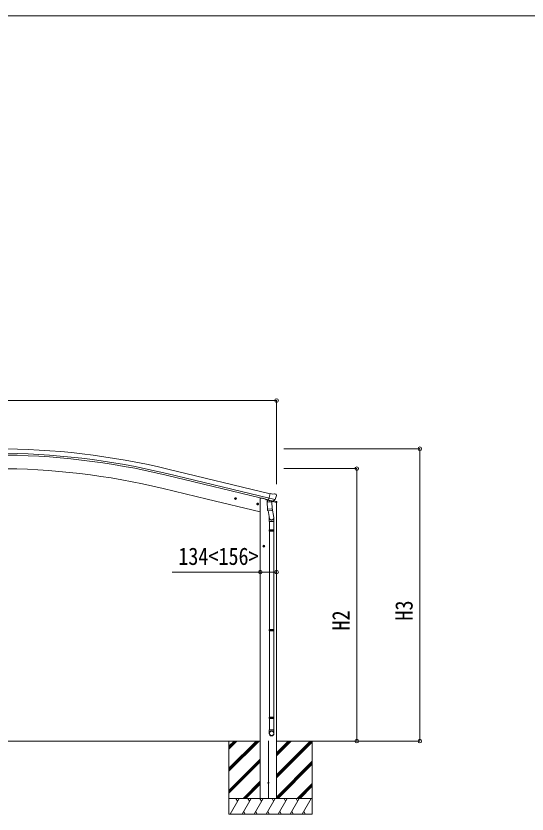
# Model space of a CAD drawing. Units: millimetres at full size, sheet at 1:35; details may follow other scales. Extents: x -9783 to 9892, y -6828 to 6752.
# Drawn here: x -4873 to 36, y -906 to 6752 of the extents above; entities that cross this region are included whole.
import ezdxf
from ezdxf.enums import TextEntityAlignment as Align

# ---------------------------------------------------------------- set-up
doc = ezdxf.new("R2010")
doc.units = ezdxf.units.MM
doc.header["$LTSCALE"] = 35
doc.header["$PDMODE"] = 32
doc.header["$PDSIZE"] = 35
for name, color, linetype, lineweight in [('0-0_0', 7, 'Continuous', 9), ('0-1_本体', 4, 'Continuous', 9), ('0-2_部品', 7, 'Continuous', 9), ('0-8_PARTS2', 2, 'Continuous', 9), ('0-A_寸法', 6, 'Continuous', 9), ('F-0_240', 7, 'Continuous', 9)]:
    doc.layers.add(name, color=color, linetype=linetype, lineweight=lineweight)
doc.styles.add('ＭＳ ゴシック', font='')
doc.styles.get('ＭＳ ゴシック').set_extended_font_data('MS Gothic')

msp = doc.modelspace()

# ---------------------------------------------------------------- linework, layer by layer
at = {"layer": '0-0_0'}
for p, q in [((-7605.81, -205.73), (-2526.66, -205.73)), ((-2826.94, -205.73), (-2826.94, -905.73)), ((-2826.94, -466.46), (-2566.21, -205.73)), ((-2826.94, -480.6), (-2552.07, -205.73)), ((-2826.94, -494.74), (-2537.93, -205.73)), ((-2826.94, -282.61), (-2750.06, -205.73)), ((-2826.94, -268.47), (-2764.2, -205.73)), ((-2826.94, -254.33), (-2778.34, -205.73)), ((-2370.16, -205.73), (-1938.78, -205.73)), ((-2370.16, -530.18), (-2045.71, -205.73)), ((-2370.16, -544.32), (-2031.57, -205.73)), ((-2370.16, -346.33), (-2229.56, -205.73)), ((-2370.16, -332.19), (-2243.7, -205.73)), ((-2370.16, -318.05), (-2257.84, -205.73)), ((-2370.16, -558.46), (-2026.94, -215.25)), ((-2026.94, -205.73), (-2026.94, -905.73)), ((-2826.94, -678.59), (-2526.16, -377.81)), ((-2826.94, -692.73), (-2526.16, -391.96)), ((-2826.94, -706.88), (-2526.16, -406.1)), ((-2370.16, -742.31), (-2026.94, -399.09)), ((-2369.44, -755.73), (-2026.94, -413.24)), ((-2355.3, -755.73), (-2026.94, -427.38)), ((-2691.95, -755.73), (-2526.16, -589.94)), ((-2677.81, -755.73), (-2526.16, -604.09)), ((-2171.45, -755.73), (-2026.94, -611.23)), ((-2663.66, -755.73), (-2526.16, -618.23)), ((-2157.31, -755.73), (-2026.94, -625.37)), ((-2143.16, -755.73), (-2026.94, -639.51)), ((-2026.94, -755.73), (-2826.94, -755.73)), ((-2816.65, -905.73), (-2730.05, -755.73)), ((-2745.05, -781.71), (-2760.05, -755.73)), ((-2701.18, -905.73), (-2614.58, -755.73)), ((-2629.58, -781.72), (-2644.58, -755.73)), ((-2585.71, -905.73), (-2499.11, -755.73)), ((-2514.11, -781.72), (-2529.11, -755.73)), ((-2493.94, -755.73), (-2359.94, -755.73)), ((-2470.24, -905.73), (-2383.64, -755.73)), ((-2398.64, -781.72), (-2413.64, -755.73)), ((-2354.77, -905.73), (-2268.17, -755.73)), ((-2283.17, -781.71), (-2298.17, -755.73)), ((-2239.3, -905.73), (-2152.7, -755.73)), ((-2182.7, -755.73), (-2167.7, -781.71)), ((-2123.83, -905.73), (-2037.23, -755.73)), ((-2826.94, -905.73), (-2026.94, -905.73)), ((-2686.18, -879.75), (-2671.18, -905.73)), ((-2570.71, -879.75), (-2555.71, -905.73)), ((-2455.24, -879.75), (-2440.24, -905.73)), ((-2339.77, -879.75), (-2324.77, -905.73)), ((-2224.3, -879.75), (-2209.3, -905.73)), ((-2108.83, -879.75), (-2093.83, -905.73))]:
    msp.add_line(p, q, dxfattribs=at)
at = {"layer": '0-1_本体'}
for p, q in [((-3415.08, 2404.05), (-2431.83, 2167.99)), ((-3429.08, 2345.7), (-2445.84, 2109.65)), ((-3425.15, 2362.07), (-2441.91, 2126.01)), ((-3036.87, 2116.82), (-3459.66, 2218.32)), ((-2526.16, 1994.21), (-3036.87, 2116.82)), ((-2526.16, 2123.65), (-2506.16, 2123.65)), ((-2526.16, -755.73), (-2526.16, 2123.65)), ((-2505.66, 2123.65), (-2472.39, 2115.66)), ((-2370.16, -755.73), (-2370.16, 2084.5))]:
    msp.add_line(p, q, dxfattribs=at)
for radius in [7073, 7029.83, 7013, 6882]:
    msp.add_arc((-5066.23, -4473.53), radius, 76.5, 103.5, dxfattribs=at)
at = {"layer": '0-2_部品'}
for p, q in [((-2405.51, 2163.4), (-2431.44, 2169.62)), ((-2405.51, 2163.4), (-2392.25, 2166.1)), ((-2377.77, 2162.91), (-2390.95, 2166.07)), ((-2374.67, 2160.66), (-2370.81, 2154.36)), ((-2370.45, 2152.08), (-2370.73, 2150.93)), ((-2774.57, 2122.75), (-2755.13, 2118.08)), ((-2766.98, 2127.62), (-2772.15, 2122.17)), ((-2767.19, 2110.7), (-2762.52, 2130.14)), ((-2759.68, 2125.86), (-2766.98, 2127.62)), ((-2762.72, 2113.22), (-2757.55, 2118.67)), ((-2757.55, 2118.67), (-2759.68, 2125.86)), ((-2560.65, 2071.4), (-2541.21, 2066.73)), ((-2553.06, 2076.26), (-2558.23, 2070.81)), ((-2553.26, 2059.34), (-2548.6, 2078.78)), ((-2545.76, 2074.51), (-2553.06, 2076.26)), ((-2543.63, 2067.31), (-2545.76, 2074.51)), ((-2472.89, 2116.14), (-2472.89, 2112.99)), ((-2450.85, 2103.76), (-2469.05, 2108.13)), ((-2461.58, 2086.22), (-2415.89, 2089.42)), ((-2456.91, 2019.39), (-2461.58, 2086.22)), ((-2447.16, 2107.99), (-2460.48, 2092.67)), ((-2460.48, 2092.67), (-2460.03, 2086.33)), ((-2446.22, 2108.06), (-2447.16, 2107.99)), ((-2443.14, 2105.59), (-2444.67, 2105.95)), ((-2406.43, 2096.77), (-2443.14, 2105.59)), ((-2384.51, 2111.78), (-2442.01, 2125.58)), ((-2437.19, 2103.76), (-2436.16, 2089.15)), ((-2408.97, 2094.76), (-2434.79, 2088.33)), ((-2417.67, 2092.6), (-2417.44, 2089.31)), ((-2415.89, 2089.42), (-2411.22, 2022.58)), ((-2404.07, 2096.3), (-2411.59, 2098.11)), ((-2368.33, 2083.95), (-2411.14, 2094.22)), ((-2408.27, 2096.55), (-2408.22, 2095.8)), ((-2404.9, 2096.41), (-2406.43, 2096.77)), ((-2401.36, 2096.87), (-2384.98, 2111.36)), ((-2397.57, 2100.22), (-2370.63, 2093.75)), ((-2368.33, 2090.84), (-2368.33, 2083.95)), ((-2548.8, 2061.86), (-2543.63, 2067.31)), ((-2456.91, 2019.39), (-2411.22, 2022.58)), ((-2456.89, 2019.39), (-2456.01, 2006.69)), ((-2412.2, 2007.98), (-2453.9, 2005.06)), ((-2450.36, 2005.31), (-2437.74, 1930.51)), ((-2411.58, 2027.7), (-2397.04, 1939.83)), ((-2410.36, 2010.11), (-2411.23, 2022.58)), ((-2410.75, 2008.76), (-2410.75, 2008.76)), ((-2440.89, 1937.33), (-2440.89, 1902.67)), ((-2394.89, 1902.67), (-2394.89, 1937.03)), ((-2440.89, 1902.67), (-2394.89, 1902.67)), ((-2438.89, 1902.67), (-2438.89, 1820.02)), ((-2396.89, 1902.67), (-2396.89, 1820.02)), ((-2440.89, 1818.02), (-2439.89, 1820.02)), ((-2440.89, 1818.02), (-2394.89, 1818.02)), ((-2440.89, 1818.02), (-2440.89, 1810.02)), ((-2440.89, 1810.02), (-2394.89, 1810.02)), ((-2440.89, 1810.02), (-2439.89, 1808.02)), ((-2439.89, 1820.02), (-2395.89, 1820.02)), ((-2439.89, 1808.02), (-2395.89, 1808.02)), ((-2438.89, 1808.02), (-2438.89, 863.83)), ((-2396.89, 1808.02), (-2396.89, 863.83)), ((-2394.89, 1818.02), (-2395.89, 1820.02)), ((-2502.4, 1664.15), (-2482.4, 1664.15)), ((-2496.15, 1670.65), (-2499.9, 1664.15)), ((-2488.64, 1670.65), (-2496.15, 1670.65)), ((-2492.4, 1654.15), (-2492.4, 1674.15)), ((-2484.89, 1664.15), (-2488.64, 1670.65)), ((-2488.64, 1657.65), (-2484.89, 1664.15)), ((-2440.89, 861.83), (-2439.89, 863.83)), ((-2440.89, 861.83), (-2394.89, 861.83)), ((-2440.89, 861.83), (-2440.89, 853.83)), ((-2440.89, 853.83), (-2394.89, 853.83)), ((-2440.89, 853.83), (-2439.89, 851.83)), ((-2439.89, 863.83), (-2395.89, 863.83)), ((-2439.89, 851.83), (-2395.89, 851.83)), ((-2438.89, 851.83), (-2438.89, 23.64)), ((-2396.89, 851.83), (-2396.89, 23.64)), ((-2394.89, 861.83), (-2395.89, 863.83)), ((-2440.89, 21.64), (-2439.89, 23.64)), ((-2440.89, 21.64), (-2394.89, 21.64)), ((-2440.89, 21.64), (-2440.89, 13.64)), ((-2440.89, 13.64), (-2394.89, 13.64)), ((-2440.89, 13.64), (-2439.89, 11.64)), ((-2439.89, 23.64), (-2395.89, 23.64)), ((-2439.89, 11.64), (-2395.89, 11.64)), ((-2438.89, 11.64), (-2438.89, -98.36)), ((-2396.89, 11.64), (-2396.89, -98.36)), ((-2394.89, 21.64), (-2395.89, 23.64)), ((-2440.89, -132.5), (-2440.89, -98.36)), ((-2440.89, -98.36), (-2394.89, -98.36)), ((-2394.89, -132.5), (-2394.89, -98.36))]:
    msp.add_line(p, q, dxfattribs=at)
for points in [[(-2436.87, 2104.17), (-2446.59, 2106.51), (-2431.44, 2169.62)], [(-2772.15, 2122.17), (-2770.02, 2114.97), (-2762.72, 2113.22)], [(-2558.23, 2070.81), (-2556.1, 2063.62), (-2548.8, 2061.86)], [(-2436.87, 2104.17), (-2436.63, 2104.02), (-2411.87, 2098.08), (-2411.59, 2098.11)], [(-2384.24, 2112.35), (-2384.82, 2111.51), (-2384.98, 2111.36)], [(-2394.89, 1818.02), (-2394.89, 1810.02), (-2395.89, 1808.02)], [(-2499.9, 1664.15), (-2496.15, 1657.65), (-2488.64, 1657.65)], [(-2394.89, 861.83), (-2394.89, 853.83), (-2395.89, 851.83)], [(-2394.89, 21.64), (-2394.89, 13.64), (-2395.89, 11.64)]]:
    msp.add_lwpolyline(points, dxfattribs=at)
for centre, radius in [((-2764.85, 2120.42), 8.5), ((-2764.85, 2120.42), 7.7), ((-2764.85, 2120.42), 6.5), ((-2550.93, 2069.06), 8.5), ((-2550.93, 2069.06), 7.7), ((-2550.93, 2069.06), 6.5), ((-2492.4, 1664.15), 8.5), ((-2492.4, 1664.15), 7.7), ((-2492.4, 1664.15), 6.5)]:
    msp.add_circle(centre, radius, dxfattribs=at)
at = {"layer": '0-2_部品', "color": 4}
msp.add_circle((-2448.66, -605.73), 4.5, dxfattribs=at)
at = {"layer": '0-2_部品'}
for centre, radius, start, end in [((-2391.65, 2163.16), 3, 76.5, 101.5), ((-2567.53, 2198.18), 202.4, 334.90875, 346.5), ((-2378.93, 2158.05), 5, 31.5, 76.5), ((-2467.89, 2112.99), 5, 180, 256.5), ((-2444.55, 2106.44), 0.5, 221.23754, 256.5), ((-2437.78, 2103.68), 0.604, 7.79405, 79.40158), ((-2435.14, 2089.3), 1.03, 188.03431, 289.96103), ((-2409.22, 2095.74), 1, 284, 4), ((-2407.77, 2096.58), 0.5, 76.5, 184), ((-2404.79, 2096.89), 0.5, 256.5, 291.76246), ((-2371.33, 2090.84), 3, 0, 76.5), ((-2454.04, 2007.06), 2, 190.53157, 274), ((-2412.34, 2009.97), 2, 274, 322.59038), ((-2412.3, 2009.94), 1.95, 322.52234, 4.95983), ((-2424.89, 1937.03), 30, 0, 2.54858)]:
    msp.add_arc(centre, radius, start, end, dxfattribs=at)
for centre, major_axis, ratio, start_param, end_param in [((-2373.37, 2152.8), (1.57, -2.57), 0.99628, 0.7835347, 1.5707963), ((-2403.37, 2099.22), (0.73, -2.92), 0.997631, 5.8041905, 5.8929484), ((-2403.4, 2099.35), (-2.63, 3.16), 0.650902, 2.1145521, 2.1873627), ((-2403.35, 2099.12), (0.73, -2.92), 0.997631, 5.965759, 6.7621801), ((-2417.89, 1937.33), (-23, 0), 0.996195, 6.0000678, 10.0103449), ((-2417.89, 1937.33), (-21, 0), 0.996195, 0.3319459, 3.3482706), ((-2417.89, -130.76), (23, 0), 0.996195, 6.2831853, 9.424778), ((-2417.89, -132.5), (23, 0), 0.996195, 6.2831853, 9.424778), ((-2417.89, -132.5), (0, -23.43), 0.981806, 4.712389, 7.8539816)]:
    msp.add_ellipse(centre, major_axis=major_axis, ratio=ratio, start_param=start_param, end_param=end_param, dxfattribs=at)
msp.add_ellipse((-2417.89, -132.5), major_axis=(-21, 0), ratio=0.996195, dxfattribs=at)
at = {"layer": '0-8_PARTS2'}
msp.add_line((-2448.66, -203.24), (-2448.66, -758.23), dxfattribs=at)
at = {"layer": '0-A_寸法'}
for p, q in [((-7762.31, 3061.16), (-2370.29, 3061.16)), ((-2370.29, 3061.16), (-2370.29, 2258.83)), ((-993.71, 2599.47), (-2300.14, 2599.47)), ((-993.71, -205.73), (-993.71, 2599.47)), ((-1599.69, 2408.47), (-2300.14, 2408.47)), ((-1599.69, -205.73), (-1599.69, 2408.47)), ((-3372.17, 1415.52), (-2526.16, 1415.52)), ((-2526.16, 1415.52), (-2370.16, 1415.52)), ((-1599.69, -205.73), (-1993.93, -205.73)), ((-993.71, -205.73), (-1599.69, -205.73))]:
    msp.add_line(p, q, dxfattribs=at)
for p in [(-2370.29, 3061.16), (-993.71, 2599.47), (-1599.69, 2408.47), (-2526.16, 1415.52), (-2370.16, 1415.52), (-1599.69, -205.73), (-993.71, -205.73)]:
    msp.add_point(p, dxfattribs=at)
at = {"layer": 'F-0_240', "color": 5}
msp.add_line((-9783.03, 6751.9), (9396.97, 6751.9), dxfattribs=at)

# ---------------------------------------------------------------- texts
at = {"layer": '0-A_寸法', "color": 7, "style": 'ＭＳ ゴシック', "width": 0.85}
msp.add_text('134<156>', height=166.8, dxfattribs=at).set_placement((-3313.97, 1434.52), align=Align.BOTTOM_LEFT)
for s, p in [('H3', (-1012.71, 950.62)), ('H2', (-1618.69, 855.12))]:
    msp.add_text(s, height=166.8, rotation=90, dxfattribs=at).set_placement(p, align=Align.BOTTOM_LEFT)

doc.saveas('drawing.dxf')
